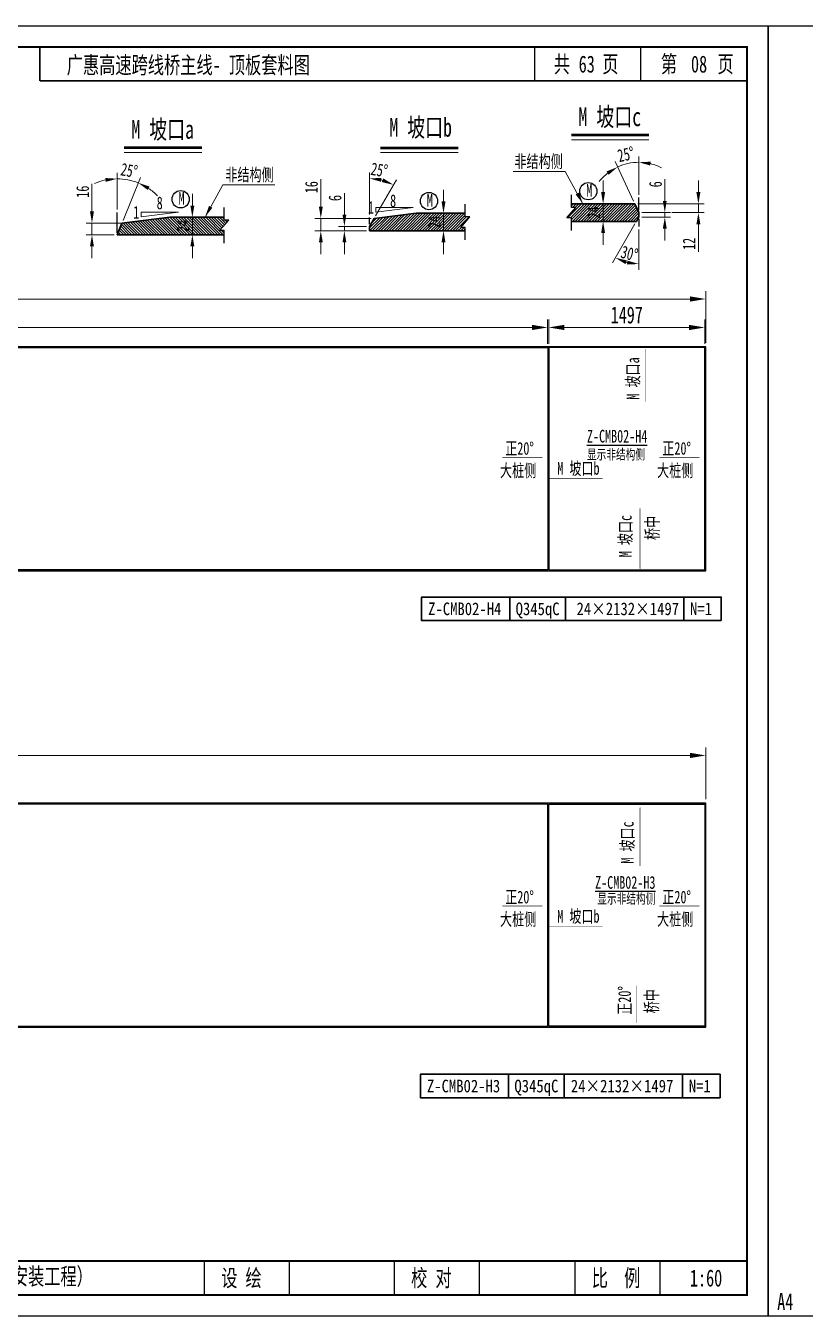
# Model space of a CAD drawing. Extents: x 1629247 to 2251351, y -601856 to -65897.
# Drawn here: x 2132174 to 2139649, y -97456 to -85073 of the extents above; entities that cross this region are included whole.
import ezdxf
from ezdxf.enums import TextEntityAlignment as Align

# ---------------------------------------------------------------- set-up
doc = ezdxf.new("R2010")
doc.units = 0
doc.header["$LTSCALE"] = 2
doc.header["$MEASUREMENT"] = 0
doc.header["$PDMODE"] = 35
doc.header["$PDSIZE"] = 50
doc.linetypes.add('PHANTOM', pattern=[63.5, 31.75, -6.35, 6.35, -6.35, 6.35, -6.35])
doc.layers.get('0').update_dxf_attribs({"linetype": 'CONTINUOUS'})
doc.layers.get('Defpoints').update_dxf_attribs({"linetype": 'CONTINUOUS'})
for name, color, linetype, lineweight in [('1图框轮廓', 7, 'CONTINUOUS', 35), ('文字层', 4, 'CONTINUOUS', 13), ('标注层', 3, 'CONTINUOUS', 13)]:
    doc.layers.add(name, color=color, linetype=linetype, lineweight=lineweight)
doc.layers.add('A3', color=7, linetype='CONTINUOUS')
doc.styles.add('仿宋', font='仿宋_GB2312_1.ttf', dxfattribs={"width": 0.7})
doc.dimstyles.new('标准标注样式-45', dxfattribs={"dimscale": 45, "dimtxt": 2.7, "dimasz": 2.5, "dimexe": 1.25, "dimexo": 0.625, "dimtad": 1, "dimdec": 0, "dimdsep": 46, "dimtxsty": '仿宋', "dimcen": 2.5, "dimclrd": 3, "dimclre": 3, "dimclrt": 4, "dimazin": 0, "dimtfac": 1, "dimtdec": 0, "dimtmove": 0, "dimatfit": 3, "dimfxl": 1.25, "dimlwd": 13, "dimlwe": 13, "dimarcsym": 0})
doc.dimstyles.new('标准标注样式-60', dxfattribs={"dimscale": 60, "dimtxt": 2.7, "dimasz": 2.5, "dimexe": 1.25, "dimexo": 0.625, "dimtad": 1, "dimdec": 0, "dimdsep": 46, "dimtxsty": '仿宋', "dimcen": 2.5, "dimclrd": 3, "dimclre": 3, "dimclrt": 4, "dimazin": 0, "dimtfac": 1, "dimtdec": 0, "dimtmove": 0, "dimatfit": 3, "dimfxl": 1.25, "dimlwd": 13, "dimlwe": 13, "dimarcsym": 0})

# ---------------------------------------------------------------- blocks, each defined once
blk = doc.blocks.new('*D876')
at = {"color": 3, "lineweight": 13, "ltscale": 3}
for p, q in [((2125085, -88124), (2125085, -87893)), ((2137179, -88124), (2137179, -87893))]:
    blk.add_line(p, q, dxfattribs=at)
at = {"color": 3, "linetype": 'ByBlock', "lineweight": 13, "ltscale": 3}
blk.add_line((2125235, -87968), (2137029, -87968), dxfattribs=at)
at = {"color": 3, "ltscale": 3}
for points in [[(2125235, -87943), (2125235, -87993), (2125085, -87968)], [(2137029, -87943), (2137029, -87993), (2137179, -87968)]]:
    blk.add_solid(points, dxfattribs=at)
at = {"layer": 'Defpoints', "color": 0, "ltscale": 3}
for p in [(2137179, -87968), (2125085, -88161), (2137179, -88161)]:
    blk.add_point(p, dxfattribs=at)
at = {"color": 4, "ltscale": 3, "insert": (2131132, -87849), "char_height": 162, "attachment_point": 5, "style": '仿宋'}
blk.add_mtext('12094', dxfattribs=at)
blk = doc.blocks.new('*D904')
at = {"layer": 'Defpoints', "color": 0}
for p in [(2133771, -86911), (2133804, -86911), (2133796, -87079)]:
    blk.add_point(p, dxfattribs=at)
at = {"layer": '标注层', "color": 3, "linetype": 'ByBlock', "lineweight": 13}
for p, q in [((2133771, -86798), (2133771, -86686)), ((2133771, -87079), (2133771, -86911)), ((2133771, -87191), (2133771, -87304))]:
    blk.add_line(p, q, dxfattribs=at)
at = {"layer": '标注层', "color": 3, "lineweight": 13}
for p, q in [((2133776, -86911), (2133715, -86911)), ((2133768, -87079), (2133715, -87079))]:
    blk.add_line(p, q, dxfattribs=at)
at = {"layer": '标注层', "color": 3}
for points in [[(2133752, -86798), (2133790, -86798), (2133771, -86911)], [(2133752, -87191), (2133790, -87191), (2133771, -87079)]]:
    blk.add_solid(points, dxfattribs=at)
at = {"layer": '标注层', "color": 4, "insert": (2133682, -86995), "char_height": 121.5, "attachment_point": 5, "rotation": 90, "style": '仿宋'}
blk.add_mtext('24', dxfattribs=at)
blk = doc.blocks.new('*D905')
at = {"layer": 'Defpoints', "color": 0}
for p in [(2133187, -86558), (2133050, -86865), (2133095, -86968), (2133050, -87059), (2133050, -87079)]:
    blk.add_point(p, dxfattribs=at)
at = {"layer": '标注层', "color": 3, "lineweight": 13}
for p, q in [((2133050, -86837), (2133050, -86485)), ((2133106, -86942), (2133273, -86528))]:
    blk.add_line(p, q, dxfattribs=at)
at = {"layer": '标注层', "color": 3, "linetype": 'ByBlock', "lineweight": 13}
for start, end in [(101.9979, 113.9959), (68, 90), (44.0041, 56.0021)]:
    blk.add_arc((2133050, -87079), 538, start, end, dxfattribs=at)
at = {"layer": '标注层', "color": 3}
for points in [[(2132937, -86534), (2132940, -86571), (2133050, -86541)], [(2133343, -86649), (2133360, -86616), (2133252, -86580)]]:
    blk.add_solid(points, dxfattribs=at)
at = {"layer": '标注层', "color": 4, "insert": (2133165, -86462), "char_height": 121.5, "attachment_point": 5, "rotation": 349.4508, "style": '仿宋'}
blk.add_mtext('25%%D', dxfattribs=at)
blk = doc.blocks.new('*D906')
at = {"layer": 'Defpoints', "color": 0}
for p in [(2133116, -86966), (2132808, -87079), (2133050, -87079)]:
    blk.add_point(p, dxfattribs=at)
at = {"layer": '标注层', "color": 3, "linetype": 'ByBlock', "lineweight": 13}
for p, q in [((2132808, -86853), (2132808, -86589)), ((2132808, -87079), (2132808, -86966)), ((2132808, -87191), (2132808, -87304))]:
    blk.add_line(p, q, dxfattribs=at)
at = {"layer": '标注层', "color": 3, "lineweight": 13}
for p, q in [((2133088, -86966), (2132752, -86966)), ((2133022, -87079), (2132752, -87079))]:
    blk.add_line(p, q, dxfattribs=at)
at = {"layer": '标注层', "color": 3}
for points in [[(2132789, -86853), (2132827, -86853), (2132808, -86966)], [(2132789, -87191), (2132827, -87191), (2132808, -87079)]]:
    blk.add_solid(points, dxfattribs=at)
at = {"layer": '标注层', "color": 4, "insert": (2132719, -86665), "char_height": 121.5, "attachment_point": 5, "rotation": 90, "style": '仿宋'}
blk.add_mtext('16', dxfattribs=at)
blk = doc.blocks.new('*D907')
at = {"layer": 'Defpoints', "color": 0}
for p in [(2136180, -86872), (2136213, -86872), (2136205, -87040)]:
    blk.add_point(p, dxfattribs=at)
at = {"layer": '标注层', "color": 3, "linetype": 'ByBlock', "lineweight": 13}
for p, q in [((2136180, -86759), (2136180, -86647)), ((2136180, -87040), (2136180, -86872)), ((2136180, -87152), (2136180, -87265))]:
    blk.add_line(p, q, dxfattribs=at)
at = {"layer": '标注层', "color": 3, "lineweight": 13}
for p, q in [((2136185, -86872), (2136124, -86872)), ((2136177, -87040), (2136124, -87040))]:
    blk.add_line(p, q, dxfattribs=at)
at = {"layer": '标注层', "color": 3}
for points in [[(2136161, -86759), (2136199, -86759), (2136180, -86872)], [(2136161, -87152), (2136199, -87152), (2136180, -87040)]]:
    blk.add_solid(points, dxfattribs=at)
at = {"layer": '标注层', "color": 4, "insert": (2136091, -86956), "char_height": 121.5, "attachment_point": 5, "rotation": 90, "style": '仿宋'}
blk.add_mtext('24', dxfattribs=at)
blk = doc.blocks.new('*D908')
at = {"layer": 'Defpoints', "color": 0}
for p in [(2135229, -86998), (2135470, -86998), (2135470, -87040)]:
    blk.add_point(p, dxfattribs=at)
at = {"layer": '标注层', "color": 3, "linetype": 'ByBlock', "lineweight": 13}
for p, q in [((2135229, -86885), (2135229, -86679)), ((2135229, -87040), (2135229, -86998)), ((2135229, -87152), (2135229, -87265))]:
    blk.add_line(p, q, dxfattribs=at)
at = {"layer": '标注层', "color": 3, "lineweight": 13}
for p, q in [((2135442, -86998), (2135173, -86998)), ((2135442, -87040), (2135173, -87040))]:
    blk.add_line(p, q, dxfattribs=at)
at = {"layer": '标注层', "color": 3}
for points in [[(2135211, -86885), (2135248, -86885), (2135229, -86998)], [(2135211, -87152), (2135248, -87152), (2135229, -87040)]]:
    blk.add_solid(points, dxfattribs=at)
at = {"layer": '标注层', "color": 4, "insert": (2135140, -86726), "char_height": 122, "attachment_point": 5, "rotation": 90, "style": '仿宋'}
blk.add_mtext('6', dxfattribs=at)
blk = doc.blocks.new('*D909')
at = {"layer": 'Defpoints', "color": 0}
for p in [(2135628, -86566), (2135470, -86913), (2135514, -86922), (2135470, -86978), (2135470, -86998)]:
    blk.add_point(p, dxfattribs=at)
at = {"layer": '标注层', "color": 3, "lineweight": 13}
for p, q in [((2135470, -86885), (2135470, -86482)), ((2135528, -86898), (2135728, -86551))]:
    blk.add_line(p, q, dxfattribs=at)
at = {"layer": '标注层', "color": 3, "linetype": 'ByBlock', "lineweight": 13}
blk.add_arc((2135470, -86998), 460, 74.0452, 75.9548, dxfattribs=at)
at = {"layer": '标注层', "color": 3}
for points in [[(2135580, -86570), (2135584, -86533), (2135470, -86538)], [(2135604, -86538), (2135589, -86573), (2135700, -86599)]]:
    blk.add_solid(points, dxfattribs=at)
at = {"layer": '标注层', "color": 4, "insert": (2135564, -86457), "char_height": 121.5, "attachment_point": 5, "rotation": 350.1702, "style": '仿宋'}
blk.add_mtext('25%%D', dxfattribs=at)
blk = doc.blocks.new('*D805')
at = {"layer": 'Defpoints', "color": 0}
for p in [(2135003, -86922), (2135514, -86922), (2135470, -87040)]:
    blk.add_point(p, dxfattribs=at)
at = {"layer": '标注层', "color": 3, "linetype": 'ByBlock', "lineweight": 13}
for p, q in [((2135003, -86810), (2135003, -86546)), ((2135003, -87040), (2135003, -86922)), ((2135003, -87152), (2135003, -87265))]:
    blk.add_line(p, q, dxfattribs=at)
at = {"layer": '标注层', "color": 3, "lineweight": 13}
for p, q in [((2135486, -86922), (2134947, -86922)), ((2135442, -87040), (2134947, -87040))]:
    blk.add_line(p, q, dxfattribs=at)
at = {"layer": '标注层', "color": 3}
for points in [[(2134985, -86810), (2135022, -86810), (2135003, -86922)], [(2134985, -87152), (2135022, -87152), (2135003, -87040)]]:
    blk.add_solid(points, dxfattribs=at)
at = {"layer": '标注层', "color": 4, "insert": (2134914, -86622), "char_height": 121.5, "attachment_point": 5, "rotation": 90, "style": '仿宋'}
blk.add_mtext('16', dxfattribs=at)
blk = doc.blocks.new('*D808')
at = {"layer": 'Defpoints', "color": 0}
for p in [(2138054, -86866), (2138054, -86908), (2138303, -86866)]:
    blk.add_point(p, dxfattribs=at)
at = {"layer": '标注层', "color": 3, "linetype": 'ByBlock', "lineweight": 13}
for p, q in [((2138303, -86753), (2138303, -86546)), ((2138303, -86908), (2138303, -86866)), ((2138303, -87020), (2138303, -87133))]:
    blk.add_line(p, q, dxfattribs=at)
at = {"layer": '标注层', "color": 3, "lineweight": 13}
for p, q in [((2138082, -86866), (2138359, -86866)), ((2138082, -86908), (2138359, -86908))]:
    blk.add_line(p, q, dxfattribs=at)
at = {"layer": '标注层', "color": 3}
for points in [[(2138284, -86753), (2138321, -86753), (2138303, -86866)], [(2138284, -87020), (2138321, -87020), (2138303, -86908)]]:
    blk.add_solid(points, dxfattribs=at)
at = {"layer": '标注层', "color": 4, "insert": (2138214, -86594), "char_height": 122, "attachment_point": 5, "rotation": 90, "style": '仿宋'}
blk.add_mtext('6', dxfattribs=at)
blk = doc.blocks.new('*D809')
at = {"layer": 'Defpoints', "color": 0}
for p in [(2137984, -86388), (2138015, -86782), (2138054, -86722), (2138054, -86842), (2138054, -86866)]:
    blk.add_point(p, dxfattribs=at)
at = {"layer": '标注层', "color": 3, "lineweight": 13}
for p, q in [((2138003, -86756), (2137826, -86377)), ((2138054, -86694), (2138054, -86326))]:
    blk.add_line(p, q, dxfattribs=at)
at = {"layer": '标注层', "color": 3, "linetype": 'ByBlock', "lineweight": 13}
for start, end in [(90, 115), (63.2561, 76.6281), (128.3719, 141.7439)]:
    blk.add_arc((2138054, -86866), 483, start, end, dxfattribs=at)
at = {"layer": '标注层', "color": 3}
for points in [[(2137744, -86471), (2137764, -86503), (2137850, -86428)], [(2138164, -86414), (2138168, -86377), (2138054, -86383)]]:
    blk.add_solid(points, dxfattribs=at)
at = {"layer": '标注层', "color": 4, "insert": (2137930, -86307), "char_height": 121.5, "attachment_point": 5, "rotation": 12.5, "style": '仿宋'}
blk.add_mtext('25°', dxfattribs=at)
blk = doc.blocks.new('*D810')
at = {"layer": 'Defpoints', "color": 0}
for p in [(2138054, -86908), (2138054, -86924), (2138030, -86950), (2138054, -86998), (2137900, -87332)]:
    blk.add_point(p, dxfattribs=at)
at = {"layer": '标注层', "color": 3, "lineweight": 13}
for p, q in [((2138016, -86974), (2137800, -87347)), ((2138054, -87027), (2138054, -87415))]:
    blk.add_line(p, q, dxfattribs=at)
at = {"layer": '标注层', "color": 3, "linetype": 'ByBlock', "lineweight": 13}
blk.add_arc((2138054, -86908), 451, 254.3166, 255.6834, dxfattribs=at)
at = {"layer": '标注层', "color": 3}
for points in [[(2137925, -87360), (2137939, -87325), (2137828, -87299)], [(2137945, -87327), (2137940, -87364), (2138054, -87359)]]:
    blk.add_solid(points, dxfattribs=at)
at = {"layer": '标注层', "color": 4, "insert": (2137964, -87259), "char_height": 121.5, "attachment_point": 5, "rotation": 345.6834, "style": '仿宋'}
blk.add_mtext('30°', dxfattribs=at)
blk = doc.blocks.new('*D934')
at = {"layer": 'Defpoints', "color": 0}
for p in [(2137711, -86782), (2137755, -86782), (2137755, -86950)]:
    blk.add_point(p, dxfattribs=at)
at = {"layer": '标注层', "color": 3, "linetype": 'ByBlock', "lineweight": 13}
for p, q in [((2137711, -86669), (2137711, -86557)), ((2137711, -86950), (2137711, -86782)), ((2137711, -87062), (2137711, -87175))]:
    blk.add_line(p, q, dxfattribs=at)
at = {"layer": '标注层', "color": 3, "lineweight": 13}
for p, q in [((2137726, -86782), (2137655, -86782)), ((2137726, -86950), (2137655, -86950))]:
    blk.add_line(p, q, dxfattribs=at)
at = {"layer": '标注层', "color": 3}
for points in [[(2137692, -86669), (2137730, -86669), (2137711, -86782)], [(2137692, -87062), (2137730, -87062), (2137711, -86950)]]:
    blk.add_solid(points, dxfattribs=at)
at = {"layer": '标注层', "color": 4, "insert": (2137622, -86866), "char_height": 121.5, "attachment_point": 5, "rotation": 90, "style": '仿宋'}
blk.add_mtext('24', dxfattribs=at)
blk = doc.blocks.new('*D811')
at = {"layer": 'Defpoints', "color": 0}
for p in [(2138015, -86782), (2138342, -86866), (2138625, -86866)]:
    blk.add_point(p, dxfattribs=at)
at = {"layer": '标注层', "color": 3, "linetype": 'ByBlock', "lineweight": 13}
for p, q in [((2138625, -86669), (2138625, -86557)), ((2138625, -86782), (2138625, -86866)), ((2138625, -86978), (2138625, -87242))]:
    blk.add_line(p, q, dxfattribs=at)
at = {"layer": '标注层', "color": 3, "lineweight": 13}
for p, q in [((2138043, -86782), (2138681, -86782)), ((2138370, -86866), (2138681, -86866))]:
    blk.add_line(p, q, dxfattribs=at)
at = {"layer": '标注层', "color": 3}
for points in [[(2138606, -86669), (2138644, -86669), (2138625, -86782)], [(2138606, -86978), (2138644, -86978), (2138625, -86866)]]:
    blk.add_solid(points, dxfattribs=at)
at = {"layer": '标注层', "color": 4, "insert": (2138536, -87166), "char_height": 121.5, "attachment_point": 5, "rotation": 90, "style": '仿宋'}
blk.add_mtext('12', dxfattribs=at)
blk = doc.blocks.new('*D722')
at = {"color": 3, "lineweight": 13, "ltscale": 3}
for p, q in [((2123675, -88116), (2123675, -87620)), ((2138695, -88116), (2138695, -87620))]:
    blk.add_line(p, q, dxfattribs=at)
at = {"color": 3, "linetype": 'ByBlock', "lineweight": 13, "ltscale": 3}
blk.add_line((2138545, -87695), (2123825, -87695), dxfattribs=at)
at = {"color": 3, "ltscale": 3}
for points in [[(2123825, -87670), (2123825, -87720), (2123675, -87695)], [(2138545, -87670), (2138545, -87720), (2138695, -87695)]]:
    blk.add_solid(points, dxfattribs=at)
at = {"layer": 'Defpoints', "color": 0, "ltscale": 3}
for p in [(2123675, -87695), (2123675, -88153), (2138695, -88153)]:
    blk.add_point(p, dxfattribs=at)
at = {"color": 4, "ltscale": 3, "insert": (2131185, -87576), "char_height": 162, "attachment_point": 5, "style": '仿宋'}
blk.add_mtext('15020', dxfattribs=at)
blk = doc.blocks.new('tukuangA4-')
at = {"layer": 'A3'}
for p, q in [((12951, 10051), (12951, 10327)), ((13814, 10051), (13814, 10327)), ((10266, 173), (10266, 449)), ((10957, 173), (10957, 449)), ((11811, 173), (11811, 449)), ((12502, 173), (12502, 449)), ((13280, 173), (13280, 449)), ((13971, 173), (13971, 449))]:
    blk.add_line(p, q, dxfattribs=at)
blk.add_lwpolyline([(14850, 10500), (14850, 0), (0, 0), (0, 10500)], close=True, dxfattribs=at)
for points, const_width in [([(882, 10327), (14677, 10327), (14677, 173), (882, 173), (882, 10327)], 17.3), ([(8927, 10051), (8927, 10327)], 13.8), ([(8927, 10051), (14677, 10051)], 13.8), ([(882, 449), (14677, 449)], 13.8)]:
    blk.add_lwpolyline(points, dxfattribs=dict(at, const_width=const_width))
at = {"layer": 'A3', "color": 7, "linetype": 'Continuous', "style": '仿宋', "width": 0.7}
for s, p in [('共    页', (13106, 10120)), ('第     页', (13977, 10120)), ('花都至东莞高速公路第SG12合同段（钢箱梁制作及安装工程）', (5798, 255)), ('设 绘', (10401, 242)), ('校 对', (11946, 242)), ('比  例', (13415, 242))]:
    blk.add_text(s, height=138.1, dxfattribs=at).set_placement(p)
blk.add_text('A4', height=138.1, dxfattribs=at).set_placement((139, 50), align=Align.CENTER)
blk = doc.blocks.new('*D724')
at = {"color": 3, "lineweight": 13, "ltscale": 3}
for p, q in [((2123675, -92496), (2123675, -92000)), ((2138695, -92496), (2138695, -92000))]:
    blk.add_line(p, q, dxfattribs=at)
at = {"color": 3, "linetype": 'ByBlock', "lineweight": 13, "ltscale": 3}
blk.add_line((2138545, -92075), (2123825, -92075), dxfattribs=at)
at = {"color": 3, "ltscale": 3}
for points in [[(2123825, -92050), (2123825, -92100), (2123675, -92075)], [(2138545, -92050), (2138545, -92100), (2138695, -92075)]]:
    blk.add_solid(points, dxfattribs=at)
at = {"layer": 'Defpoints', "color": 0, "ltscale": 3}
for p in [(2123675, -92075), (2123675, -92534), (2138695, -92534)]:
    blk.add_point(p, dxfattribs=at)
at = {"color": 4, "ltscale": 3, "insert": (2131185, -91957), "char_height": 162, "attachment_point": 5, "style": '仿宋'}
blk.add_mtext('15020', dxfattribs=at)
blk = doc.blocks.new('*D760')
at = {"color": 3, "lineweight": 13, "ltscale": 3}
for p, q in [((2137189, -88124), (2137189, -87893)), ((2138686, -88124), (2138686, -87893))]:
    blk.add_line(p, q, dxfattribs=at)
at = {"color": 3, "linetype": 'ByBlock', "lineweight": 13, "ltscale": 3}
blk.add_line((2137339, -87968), (2138536, -87968), dxfattribs=at)
at = {"color": 3, "ltscale": 3}
for points in [[(2137339, -87943), (2137339, -87993), (2137189, -87968)], [(2138536, -87943), (2138536, -87993), (2138686, -87968)]]:
    blk.add_solid(points, dxfattribs=at)
at = {"layer": 'Defpoints', "color": 0, "ltscale": 3}
for p in [(2138686, -87968), (2137189, -88161), (2138686, -88161)]:
    blk.add_point(p, dxfattribs=at)
at = {"color": 4, "ltscale": 3, "insert": (2137938, -87849), "char_height": 162, "attachment_point": 5, "style": '仿宋'}
blk.add_mtext('1497', dxfattribs=at)

msp = doc.modelspace()

# ---------------------------------------------------------------- hatches: boundary and pattern name
at = {"layer": '标注层', "linetype": 'PHANTOM'}
h = msp.add_hatch(dxfattribs=at)
h.set_pattern_fill('ANSI31', color=8, scale=150, style=0)
h.set_pattern_definition([(45, (2137363.251, -86949.773), (-13.25825, 13.25825), [])])
h.paths.add_polyline_path([(2138029.8, -86949.8), (2138054.1, -86907.8), (2138054.1, -86865.8), (2138014.9, -86781.8), (2137407, -86781.8), (2137407, -86816.4), (2137450.8, -86816.4), (2137363.3, -86916.4), (2137407, -86916.4), (2137407, -86949.8)])
h.paths.add_polyline_path([(2137530.9, -86945.1), (2137530.9, -86786.4), (2137713.2, -86786.4), (2137713.2, -86945.1)], flags=24)
h = msp.add_hatch(dxfattribs=at)
h.set_pattern_fill('ANSI31', color=8, scale=150, style=0)
h.set_pattern_definition([(315, (2133050.394, -86910.98), (-13.25825, -13.25825), [])])
h.paths.add_polyline_path([(2133554.4, -86911), (2133095.1, -86968.4), (2133050.4, -87079), (2134076.3, -87079), (2134076.3, -87037.3), (2134032.6, -87037.3), (2134120.1, -86937.3), (2134076.3, -86937.3), (2134076.3, -86911)])
h.paths.add_polyline_path([(2133590.9, -87074.3), (2133590.9, -86915.6), (2133773.1, -86915.6), (2133773.1, -87074.3)], flags=24)
h = msp.add_hatch(dxfattribs=at)
h.set_pattern_fill('ANSI31', color=8, scale=150, style=0)
h.set_pattern_definition([(45, (2135470.313, -87039.941), (-13.25825, 13.25825), [])])
h.paths.add_polyline_path([(2136433, -86907.2), (2136389.3, -86907.2), (2136389.3, -86871.9), (2135918.3, -86871.9), (2135513.9, -86922.5), (2135470.3, -86997.9), (2135470.3, -87039.9), (2136389.3, -87039.9), (2136389.3, -87007.2), (2136345.5, -87007.2)])

# ---------------------------------------------------------------- linework, layer by layer
at = {"color": 7, "ltscale": 3}
for p, q in [((2138054.1, -86841.8), (2138054.1, -86722.2)), ((2133050.4, -87058.9), (2133050.4, -86865.4)), ((2135470.3, -86977.9), (2135470.3, -86912.8)), ((2138054.1, -86924.3), (2138054.1, -86998.4))]:
    msp.add_line(p, q, dxfattribs=at)
at = {"color": 7}
for points in [[(2136389.3, -87128.4), (2136389.3, -87007.2), (2136345.5, -87007.2), (2136433, -86907.2), (2136389.3, -86907.2), (2136389.3, -86786)], [(2137407, -87037.6), (2137407, -86916.4), (2137363.3, -86916.4), (2137450.8, -86816.4), (2137407, -86816.4), (2137407, -86695.2)], [(2134076.3, -87158.5), (2134076.3, -87037.3), (2134032.6, -87037.3), (2134120.1, -86937.3), (2134076.3, -86937.3), (2134076.3, -86816.1)]]:
    msp.add_lwpolyline(points, dxfattribs=at)
at = {"color": 8, "ltscale": 3}
for points in [[(2123675.2, -90303.2), (2138695.2, -90303.2), (2138695.2, -88153.2), (2123675.2, -88153.2)], [(2123675.2, -94684), (2138695.2, -94684), (2138695.2, -92534), (2123675.2, -92534)]]:
    msp.add_lwpolyline(points, close=True, dxfattribs=at)
at = {"color": 1}
for points in [[(2137179.2, -90293.2), (2123685.2, -90293.2), (2123685.2, -88161.2), (2137179.2, -88161.2)], [(2137189.2, -90293.2), (2138686.2, -90293.2), (2138686.2, -88161.2), (2137189.2, -88161.2)], [(2123685.2, -94674), (2137179.2, -94674), (2137179.2, -92542), (2123685.2, -92542)], [(2137189.2, -92542), (2138686.2, -92542), (2138686.2, -94674), (2137189.2, -94674)]]:
    msp.add_lwpolyline(points, close=True, dxfattribs=at)
at = {"color": 3, "ltscale": 3}
for centre in [(2133658.8, -86737.7), (2136040.5, -86755.1), (2137569.4, -86660.4)]:
    msp.add_circle(centre, 82.7, dxfattribs=at)
at = {"layer": '1图框轮廓', "color": 30, "ltscale": 3}
for p, q in [((2136815.2, -90555.5), (2136815.2, -90780.5)), ((2137349.7, -90780.5), (2137349.7, -90555.5)), ((2138484.1, -90555.5), (2138484.1, -90780.5)), ((2136803.7, -95134.8), (2136803.7, -95359.8)), ((2137338.2, -95359.8), (2137338.2, -95134.8)), ((2138472.7, -95134.8), (2138472.7, -95359.8))]:
    msp.add_line(p, q, dxfattribs=at)
at = {"layer": '1图框轮廓', "color": 207}
for points in [[(2137407, -86949.8), (2138029.8, -86949.8), (2138054.1, -86907.8), (2138054.1, -86865.8), (2138014.9, -86781.8), (2137407, -86781.8)], [(2134076.3, -86911), (2133554.4, -86911), (2133095.1, -86968.4), (2133050.4, -87079), (2134076.3, -87079)], [(2136389.3, -86871.9), (2135918.3, -86871.9), (2135513.9, -86922.5), (2135470.3, -86997.9), (2135470.3, -87039.9), (2136389.3, -87039.9)]]:
    msp.add_lwpolyline(points, dxfattribs=at)
at = {"layer": '1图框轮廓', "color": 30, "ltscale": 3}
for points in [[(2138844.1, -90780.5), (2135969.5, -90780.5), (2135969.5, -90555.5), (2138844.1, -90555.5)], [(2138832.7, -95359.8), (2135958, -95359.8), (2135958, -95134.8), (2138832.7, -95134.8)]]:
    msp.add_lwpolyline(points, close=True, dxfattribs=at)
at = {"layer": '文字层', "lineweight": 50}
for p, q in [((2138150, -86123), (2137406.7, -86123)), ((2133860.7, -86243.9), (2133117.5, -86243.9)), ((2135576.8, -86244.8), (2136320, -86244.8))]:
    msp.add_line(p, q, dxfattribs=at)
at = {"layer": '文字层', "lineweight": 20}
for p, q in [((2138150, -86168), (2137406.7, -86168)), ((2133860.7, -86288.9), (2133117.5, -86288.9)), ((2135576.8, -86289.8), (2136320, -86289.8))]:
    msp.add_line(p, q, dxfattribs=at)
at = {"layer": '标注层', "color": 7}
for points in [[(2133280.2, -86907.7), (2133638.6, -86862.9), (2133638.6, -86862.9), (2133280.2, -86862.9)], [(2135531, -86861.5), (2135889.4, -86816.7), (2135889.4, -86816.7), (2135531, -86816.7)]]:
    msp.add_lwpolyline(points, close=True, dxfattribs=at)
at = {"layer": '标注层', "color": 182}
msp.add_lwpolyline([(2138114.2, -88174.1, 0, 25, 0), (2138114.2, -88248.9, 5, 5, 0), (2138114.2, -88680.3, 5, 5, 0)], format="xyseb", dxfattribs=at)
at = {"layer": '标注层', "color": 42}
for points in [[(2137138.9, -89214.1, 0, 25, 0), (2137064.1, -89214.1, 5, 5, 0), (2136743.3, -89214.1, 5, 5, 0)], [(2138645.9, -89214.1, 0, 25, 0), (2138571.1, -89214.1, 5, 5, 0), (2138250.3, -89214.1, 5, 5, 0)], [(2137189.2, -89418.8, 0, 25, 0), (2137264, -89418.8, 5, 5, 0), (2137707.3, -89418.8, 5, 5, 0)], [(2138065.1, -90293.2, 0, 25, 0), (2138065.1, -90218.4, 5, 5, 0), (2138065.1, -89702.5, 5, 5, 0)], [(2138065.1, -92565, 0, 25, 0), (2138065.1, -92639.8, 5, 5, 0), (2138065.1, -93135, 5, 5, 0)], [(2137138.9, -93519.6, 0, 25, 0), (2137064.1, -93519.6, 5, 5, 0), (2136743.3, -93519.6, 5, 5, 0)], [(2138645.9, -93519.6, 0, 25, 0), (2138571.1, -93519.6, 5, 5, 0), (2138250.3, -93519.6, 5, 5, 0)], [(2137189.2, -93717.1, 0, 25, 0), (2137264, -93717.1, 5, 5, 0), (2137707.3, -93717.1, 5, 5, 0)], [(2138034.8, -94644.8, 0, 25, 0), (2138034.8, -94570, 5, 5, 0), (2138034.8, -94285.3, 5, 5, 0)]]:
    msp.add_lwpolyline(points, format="xyseb", dxfattribs=at)

# ---------------------------------------------------------------- block references
at = {"color": 8, "xscale": 1.179310345090926, "yscale": 1.179310344828991, "zscale": 1.179310344827586}
for p in [(2121781.5, -97456), (2139294.3, -97456)]:
    msp.add_blockref('tukuangA4-', p, dxfattribs=at)

# ---------------------------------------------------------------- texts
at = {"color": 6, "linetype": 'PHANTOM', "ltscale": 10, "style": '仿宋', "width": 0.7}
for s, p in [('%%UZ-CMB02-H4', (2137556.3, -89072)), ('%%UZ-CMB02-H3', (2137634.3, -93354.5))]:
    msp.add_text(s, height=121.5, dxfattribs=at).set_placement(p)
at = {"color": 152, "linetype": 'PHANTOM', "ltscale": 10, "style": '仿宋', "width": 0.7}
for p in [(2137555.9, -89234.5), (2137655.3, -93497.9)]:
    msp.add_text('显示非结构侧', height=97.2, dxfattribs=at).set_placement(p)
at = {"color": 7, "style": '仿宋', "width": 0.85}
for s, p in [('Z-CMB02-H4', (2136383.8, -90668)), ('Q345qC', (2137082.4, -90668)), ('24×2132×1497', (2137947.8, -90668)), ('N=1 ', (2138685.2, -90668)), ('Z-CMB02-H3', (2136372.4, -95247.3)), ('Q345qC', (2137071, -95247.3)), ('24×2132×1497', (2137893, -95247.3)), ('N=1 ', (2138673.8, -95247.3))]:
    msp.add_text(s, height=121.5, dxfattribs=at).set_placement(p, align=Align.MIDDLE_CENTER)
at = {"layer": 'A3', "color": 6, "linetype": 'Continuous', "style": '仿宋', "width": 0.7}
msp.add_text('广惠高速跨线桥主线- 顶板套料图', height=162.857, dxfattribs=at).set_placement((2132566.1, -85531))
at = {"layer": 'A3', "color": 1, "linetype": 'Continuous', "style": '仿宋', "width": 0.7}
for s, p in [('63', (2137476.7, -85521.8)), ('08', (2138553.9, -85521.8))]:
    msp.add_text(s, height=162.86, dxfattribs=at).set_placement(p)
at = {"layer": 'A3', "color": 7, "linetype": 'Continuous', "style": '仿宋', "width": 0.7}
msp.add_text('1:60', height=162.86, dxfattribs=at).set_placement((2138543.4, -97171.2))
at = {"layer": '文字层', "color": 1, "style": '仿宋', "width": 0.7}
for s, p in [('M 坡口b', (2135660.6, -86137.6)), ('M 坡口c', (2137475, -86036)), ('M 坡口a', (2133185.8, -86156.9))]:
    msp.add_text(s, height=180, dxfattribs=at).set_placement(p)
at = {"layer": '标注层', "color": 4, "style": '仿宋', "width": 0.7}
for s, p in [('非结构侧', (2136860.2, -86435.3)), ('非结构侧', (2134086.9, -86563)), ('8', (2133428.9, -86833.8)), ('1', (2135455.3, -86877.2)), ('8', (2135667.8, -86813)), ('1', (2133204.5, -86923.3))]:
    msp.add_text(s, height=121.5, dxfattribs=at).set_placement(p)
at = {"layer": '标注层', "color": 2, "style": '仿宋', "width": 0.7}
for p in [(2133638.4, -86790.6), (2137548.9, -86713.4), (2136020.1, -86808)]:
    msp.add_text('M', height=121.5, dxfattribs=at).set_placement(p)
at = {"layer": '标注层', "color": 182, "style": '仿宋', "width": 0.7}
msp.add_text('M 坡口a', height=121.5, rotation=90, dxfattribs=at).set_placement((2138057, -88660.5))
at = {"layer": '标注层', "color": 42, "style": '仿宋', "width": 0.7}
for s, p in [('正20%%D', (2136772.1, -89188.9)), ('正20%%D', (2138279.1, -89188.9)), ('大桩侧', (2136721.7, -89401.7)), ('M 坡口b', (2137271.4, -89381)), ('大桩侧', (2138228.7, -89401.7)), ('正20%%D', (2136772.1, -93494.4)), ('正20%%D', (2138279.1, -93494.4)), ('大桩侧', (2136721.7, -93707.1)), ('M 坡口b', (2137271.4, -93679.3)), ('大桩侧', (2138228.7, -93707.1))]:
    msp.add_text(s, height=121.5, dxfattribs=at).set_placement(p)
at = {"layer": '标注层', "color": 4, "style": '仿宋', "width": 0.7}
for p in [(2137984.5, -90172.5), (2138003.4, -93112.7)]:
    msp.add_text('M 坡口c', height=121.5, rotation=90, dxfattribs=at).set_placement(p)
at = {"layer": '标注层', "color": 42, "style": '仿宋', "width": 0.7}
for s, p in [('桥中', (2138242.5, -90007.3)), ('正20%%D', (2137977.6, -94563.3)), ('桥中', (2138236.3, -94549.6))]:
    msp.add_text(s, height=121.5, rotation=90, dxfattribs=at).set_placement(p)

# ---------------------------------------------------------------- dimensions: what is measured, and where the dimension line sits
at = {"color": 8, "ltscale": 3}
for base, p1, p2, picture, middle in [((2123675.2, -87694.6), (2138695.2, -88153.2), (2123675.2, -88153.2), '*D722', (2131185.2, -87576.1)), ((2137179.2, -87967.5), (2125084.9, -88161.2), (2137179.2, -88161.2), '*D876', (2131132, -87849)), ((2138686.2, -87967.5), (2137189.2, -88161.2), (2138686.2, -88161.2), '*D760', (2137937.7, -87849)), ((2123675.2, -92075.3), (2138695.2, -92534), (2123675.2, -92534), '*D724', (2131185.2, -91956.8))]:
    dim = msp.add_linear_dim(base=base, p1=p1, p2=p2, dimstyle='标准标注样式-60', dxfattribs=at)
    dim.commit()
    dim.dimension.update_dxf_attribs({"geometry": picture, "text_midpoint": middle})
at = {"layer": '标注层', "color": 7}
dim = msp.add_angular_dim_2l(base=(2137984, -86387.7), line1=((2138054.1, -86865.8), (2138014.9, -86781.8)), line2=((2138054.1, -86841.8), (2138054.1, -86722.2)), dimstyle='标准标注样式-45', override={"dimlfac": 0.142857, "dimadec": 0}, dxfattribs=at)
dim.commit()
dim.dimension.update_dxf_attribs({"geometry": '*D809', "text_midpoint": (2137930.2, -86307.3)})
for base, line1, line2, picture, middle in [((2133186.7, -86558.3), ((2133095.1, -86968.4), (2133050.4, -87079)), ((2133050.4, -87058.9), (2133050.4, -86865.4)), '*D905', (2133148.9, -86549.9)), ((2135627.7, -86565.6), ((2135513.9, -86922.5), (2135470.3, -86997.9)), ((2135470.3, -86977.9), (2135470.3, -86912.8)), '*D909', (2135548.9, -86544.6))]:
    dim = msp.add_angular_dim_2l(base=base, line1=line1, line2=line2, text='25%%D', dimstyle='标准标注样式-45', override={"dimlfac": 0.142857, "dimadec": 0}, dxfattribs=at)
    dim.commit()
    dim.dimension.update_dxf_attribs({"geometry": picture, "text_midpoint": middle, "dimtype": 162})
dim = msp.add_linear_dim(base=(2135003.3, -86922.5), p1=(2135470.3, -87039.9), p2=(2135513.9, -86922.5), angle=90, text='16', dimstyle='标准标注样式-45', override={"dimlfac": 0.142857}, dxfattribs=at)
dim.commit()
dim.dimension.update_dxf_attribs({"geometry": '*D805', "text_midpoint": (2134914.4, -86621.8)})
for base, p1, p2, picture, middle in [((2138302.6, -86865.8), (2138054.1, -86907.8), (2138054.1, -86865.8), '*D808', (2138213.8, -86593.6)), ((2135229.3, -86997.9), (2135470.3, -87039.9), (2135470.3, -86997.9), '*D908', (2135140.5, -86725.7)), ((2136179.9, -86871.9), (2136204.8, -87039.9), (2136213.1, -86871.9), '*D907', (2136091, -86955.9)), ((2137710.9, -86781.8), (2137754.6, -86949.8), (2137754.6, -86781.8), '*D934', (2137622.1, -86865.8)), ((2138625.2, -86865.8), (2138014.9, -86781.8), (2138341.5, -86865.8), '*D811', (2138536.3, -87166.5)), ((2133770.9, -86911), (2133795.8, -87079), (2133804.1, -86911), '*D904', (2133682, -86995))]:
    dim = msp.add_linear_dim(base=base, p1=p1, p2=p2, angle=90, dimstyle='标准标注样式-45', override={"dimlfac": 0.142857}, dxfattribs=at)
    dim.commit()
    dim.dimension.update_dxf_attribs({"geometry": picture, "text_midpoint": middle})
dim = msp.add_linear_dim(base=(2132808, -87079), p1=(2133115.7, -86965.8), p2=(2133050.4, -87079), angle=270, dimstyle='标准标注样式-45', override={"dimlfac": 0.142857}, dxfattribs=at)
dim.commit()
dim.dimension.update_dxf_attribs({"geometry": '*D906', "text_midpoint": (2132808, -86665.1), "dimtype": 160})
dim = msp.add_angular_dim_2l(base=(2137899.7, -87332), line1=((2138054.1, -86924.3), (2138054.1, -86998.4)), line2=((2138029.8, -86949.8), (2138054.1, -86907.8)), dimstyle='标准标注样式-45', override={"dimlfac": 0.142857, "dimadec": 0}, dxfattribs=at)
dim.commit()
dim.dimension.update_dxf_attribs({"geometry": '*D810', "text_midpoint": (2137942.4, -87345.2), "dimtype": 162})

# ---------------------------------------------------------------- leaders
at = {"color": 7, "ltscale": 3}
for points in [[(2137518, -86781.1), (2137346.4, -86472), (2136847.5, -86472)], [(2133892.5, -86908.7), (2134064, -86599.6), (2134563, -86599.6)]]:
    msp.add_leader(points, dimstyle='标准标注样式-45', override={"dimgap": 0.625, "dimtad": 0}, dxfattribs=at)

doc.saveas('drawing.dxf')
